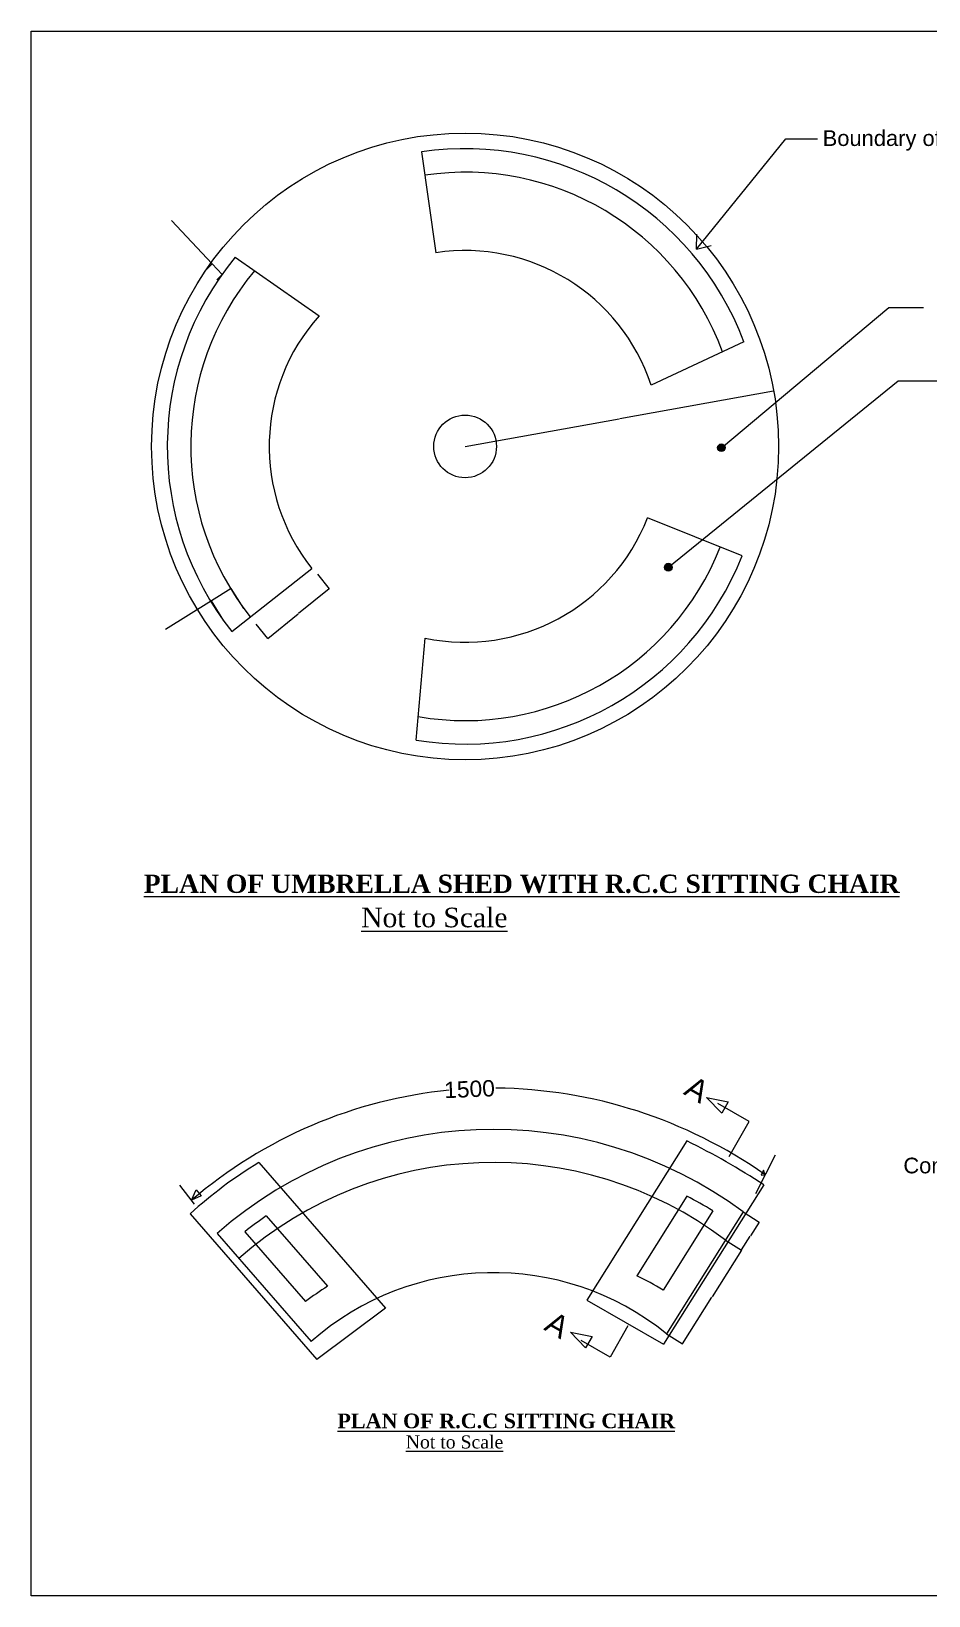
# Model space of a CAD drawing. Header units: inches. Extents: x 89000 to 1304432, y -10828 to 220529.
# Drawn here: x 814033 to 820904, y 74617 to 86599 of the extents above; entities that cross this region are included whole.
import ezdxf

# ---------------------------------------------------------------- set-up
doc = ezdxf.new("R2010")
doc.units = ezdxf.units.IN
doc.header["$LTSCALE"] = 7
doc.header["$MEASUREMENT"] = 0
doc.layers.add('sheet', color=1, linetype='Continuous', lineweight=15)
doc.styles.add('dim', font='isocp.shx')
doc.styles.get("Standard").update_dxf_attribs({"font": 'arial.ttf'})
doc.dimstyles.new('STANDARD$0', dxfattribs={"dimscale": 0, "dimtxt": 8, "dimasz": 8, "dimexe": 4, "dimexo": 0, "dimgap": 2, "dimtad": 1, "dimdec": 0, "dimzin": 0, "dimdsep": 46, "dimtxsty": 'dim', "dimblk": 'DOTSMALL', "dimcen": 1, "dimclrd": 6, "dimclre": 6, "dimclrt": 256, "dimadec": 0, "dimazin": 0, "dimtfac": 1, "dimtdec": 0, "dimtix": 1, "dimtofl": 0, "dimtmove": 1, "dimatfit": 3, "dimldrblk": 'DOTSMALL', "dimfxl": 6, "dimtolj": 1, "dimtzin": 0, "dimarcsym": 0})

# ---------------------------------------------------------------- blocks, each defined once
blk = doc.blocks.new('*D223')
at = {"layer": 'Defpoints', "color": 0, "transparency": 16777216}
for p in [(819717.1494275925, 83841.5778677163), (819717.1494275929, 83841.57786771441), (817354.6075343192, 83419.2085948852)]:
    blk.add_point(p, dxfattribs=at)
at = {"layer": 'sheet', "color": 0, "lineweight": -2, "transparency": 16777216}
for p, q in [((819716.3619136284, 83841.43707795678), (818537.9576843499, 83630.76494603032)), ((819717.1879687887, 83841.36228576854), (819717.2134869326, 83841.2195488606)), ((817355.395048284, 83419.34938464091), (818533.7992775626, 83630.0215165674)), ((817354.6460755153, 83418.99301293744), (817354.6715936592, 83418.85027602947))]:
    blk.add_line(p, q, dxfattribs=at)
at = {"layer": 'sheet', "color": 0, "transparency": 16777216}
for points in [[(819716.3384486688, 83841.56833028418), (819716.385378588, 83841.30582562939), (819717.1494275929, 83841.57786771441)], [(817355.3715833244, 83419.4806369683), (817355.4185132436, 83419.21813231352), (817354.6075343195, 83419.20859488328)]]:
    blk.add_solid(points, dxfattribs=at)
at = {"layer": 'sheet', "color": 0, "lineweight": -3, "transparency": 16777216, "insert": (818535.8784809562, 83630.39323129885), "char_height": 0.35, "attachment_point": 5, "rotation": 10.136111983971148}
blk.add_mtext('\\A1;{\\H4x;1200}', dxfattribs=at)
blk = doc.blocks.new('*D224')
at = {"layer": 'Defpoints', "color": 0, "transparency": 16777216}
for p in [(815411.9924271042, 82236.06220362423), (815507.7908781883, 82082.17148301471), (815660.1250920999, 82177.00099373539)]:
    blk.add_point(p, dxfattribs=at)
at = {"layer": 'sheet', "color": 0, "lineweight": -2, "transparency": 16777216}
for p, q in [((815563.6474832947, 82330.468932143), (815412.671584825, 82236.48498582607)), ((815660.0093554722, 82177.18691316142), (815564.1342751137, 82331.2007311079)), ((815411.9924271042, 82236.06220362423), (815060.8094789399, 82017.44744668447)), ((815507.6751415606, 82082.3574024408), (815411.8000612024, 82236.37122038723))]:
    blk.add_line(p, q, dxfattribs=at)
at = {"layer": 'sheet', "color": 0, "transparency": 16777216}
for points in [[(815563.5770195944, 82330.58212509652), (815563.717946995, 82330.35573918949), (815564.3266410156, 82330.8917143449)], [(815412.6011211247, 82236.59817877959), (815412.7420485254, 82236.37179287255), (815411.9924271042, 82236.06220362423)]]:
    blk.add_solid(points, dxfattribs=at)
at = {"layer": 'sheet', "color": 0, "lineweight": -3, "transparency": 16777216, "insert": (815059.4780680579, 82016.61863062746), "char_height": 0.35, "attachment_point": 5, "rotation": 31.902660268899243}
blk.add_mtext('\\A1;{\\H4x;100}', dxfattribs=at)
blk = doc.blocks.new('*D225')
at = {"layer": 'Defpoints', "color": 0, "transparency": 16777216}
for p in [(815376.1066001969, 84777.71293924894), (815495.5569339407, 84735.79449147708), (815453.0566800581, 84695.84651549062)]:
    blk.add_point(p, dxfattribs=at)
at = {"layer": 'sheet', "color": 0, "lineweight": -2, "transparency": 16777216}
for p, q in [((815418.6068540795, 84817.66091523535), (815105.8562857687, 85150.39313074615)), ((815376.266173896, 84777.86293003062), (815418.8720815976, 84817.91021498188)), ((815495.0090224098, 84736.3774090992), (815419.1547656105, 84817.07799761317)), ((815453.2162537572, 84695.99650627223), (815495.8221614588, 84736.04379122361))]:
    blk.add_line(p, q, dxfattribs=at)
at = {"layer": 'sheet', "color": 0, "transparency": 16777216}
for points in [[(815419.2519185474, 84817.16931620165), (815419.0576126734, 84816.9866790247), (815418.6068540795, 84817.66091523535)], [(815495.1061753468, 84736.46872768766), (815494.9118694728, 84736.28609051072), (815495.5569339407, 84735.79449147708)]]:
    blk.add_solid(points, dxfattribs=at)
at = {"layer": 'sheet', "color": 0, "lineweight": -3, "transparency": 16777216, "insert": (815104.7821680015, 85151.5358739433), "char_height": 0.35, "attachment_point": 5, "rotation": 313.2269107863342}
blk.add_mtext('\\A1;{\\H4x;100}', dxfattribs=at)
blk = doc.blocks.new('*D226')
at = {"layer": 'Defpoints', "color": 0, "transparency": 16777216}
for p in [(816224.5723900289, 82440.69326216262), (816314.5960876403, 82329.28086446435), (815752.5030117426, 82059.25069526327)]:
    blk.add_point(p, dxfattribs=at)
at = {"layer": 'sheet', "color": 0, "lineweight": -2, "transparency": 16777216}
for p, q in [((816224.7100298675, 82440.52292052109), (816314.8248588787, 82328.99773954414)), ((816313.9738350684, 82328.77807053359), (816079.8544189676, 82139.60437034006)), ((815843.1489619259, 81948.34109149576), (816077.2683780267, 82137.51479168917)), ((815752.6406515811, 82059.08035362174), (815842.7554805925, 81947.55517264479))]:
    blk.add_line(p, q, dxfattribs=at)
at = {"layer": 'sheet', "color": 0, "transparency": 16777216}
for points in [[(816313.8900360799, 82328.88177929563), (816314.0576340569, 82328.67436177161), (816314.5960876403, 82329.28086446435)], [(815843.0651629374, 81948.4448002578), (815843.2327609144, 81948.23738273379), (815842.526709354, 81947.838297565)]]:
    blk.add_solid(points, dxfattribs=at)
at = {"layer": 'sheet', "color": 0, "lineweight": -3, "transparency": 16777216, "insert": (816078.5613984971, 82138.55958101462), "char_height": 0.35, "attachment_point": 5, "rotation": 38.93898290759174}
blk.add_mtext('\\A1;{\\H4x;450}', dxfattribs=at)
blk = doc.blocks.new('*D232')
at = {"layer": 'Defpoints', "color": 0, "transparency": 16777216}
for p in [(819347.9455293562, 77340.95878402586), (818897.04441034, 76622.73331293673), (819019.5860458051, 76545.80181609979)]:
    blk.add_point(p, dxfattribs=at)
at = {"layer": 'sheet', "color": 0, "lineweight": -2, "transparency": 16777216}
for p, q in [((819348.1310072957, 77340.8423411902), (819470.7954477892, 77263.83374749869)), ((819470.0618028648, 77263.34974220453), (819245.9204935317, 76906.32246793772)), ((819020.0114077617, 76546.47936108417), (819244.1527170948, 76903.5066353511)), ((818897.2298882795, 76622.61687010108), (819019.894328773, 76545.60827640956))]:
    blk.add_line(p, q, dxfattribs=at)
at = {"layer": 'sheet', "color": 0, "transparency": 16777216}
for points in [[(819469.9488787007, 77263.4206358639), (819470.1747270288, 77263.2788485451), (819470.4871648214, 77264.02728718892)], [(819019.8984835977, 76546.55025474355), (819020.1243319258, 76546.40846742474), (819019.5860458051, 76545.80181609979)]]:
    blk.add_solid(points, dxfattribs=at)
at = {"layer": 'sheet', "color": 0, "lineweight": -3, "transparency": 16777216, "insert": (819245.0366053132, 76904.91455164435), "char_height": 0.35, "attachment_point": 5, "rotation": 57.87944544854348}
blk.add_mtext('\\A1;{\\H4x;450}', dxfattribs=at)
blk = doc.blocks.new('*D233')
at = {"layer": 'Defpoints', "color": 0, "transparency": 16777216}
for p in [(819482.9808592384, 77556.05209235806), (819605.455418515, 77479.24550109322), (819348.049860697, 77340.89328493061)]:
    blk.add_point(p, dxfattribs=at)
at = {"layer": 'sheet', "color": 0, "lineweight": -2, "transparency": 16777216}
for p, q in [((819483.1663936368, 77555.93573950249), (819605.7637953233, 77479.0521109589)), ((819605.0303852527, 77478.56774986605), (819538.8231482473, 77372.99475099164)), ((819348.2353950953, 77340.77693207504), (819470.8327967818, 77263.89330353145)), ((819470.9494532358, 77264.76444489293), (819537.1566902412, 77370.33744376723))]:
    blk.add_line(p, q, dxfattribs=at)
at = {"layer": 'sheet', "color": 0, "transparency": 16777216}
for points in [[(819604.9174267148, 77478.63858874311), (819605.1433437904, 77478.49691098905), (819605.455418515, 77479.24550109322)], [(819470.836494698, 77264.83528377), (819471.0624117737, 77264.69360601594), (819470.5244199736, 77264.08669366577)]]:
    blk.add_solid(points, dxfattribs=at)
at = {"layer": 'sheet', "color": 0, "lineweight": -3, "transparency": 16777216, "insert": (819537.9899192443, 77371.66609737946), "char_height": 0.35, "attachment_point": 5, "rotation": 57.90723685299166}
blk.add_mtext('\\A1;{\\H4x;100}', dxfattribs=at)

msp = doc.modelspace()

# ---------------------------------------------------------------- hatches: boundary and pattern name
at = {"layer": 'sheet', "lineweight": -3}
for points in [[(819287.596312056, 83409.40699719125, 1), (819345.749375107, 83409.40699719125, 1)], [(818940.446089047, 82493.9828842436, 1), (818880.4145739723, 82493.9828842436, 1)]]:
    msp.add_hatch(color=0, dxfattribs=at).paths.add_polyline_path(points)

# ---------------------------------------------------------------- linework, layer by layer
msp.add_lwpolyline([(831304.9444999774, 74616.89060841361), (814033.4499471918, 74616.89060841361), (814033.4499471918, 86598.61941242917), (831304.9444999774, 86598.61941242917)], close=True)
at = {"layer": 'sheet', "color": 0, "lineweight": -3}
for p, q in [((817020.0789528189, 85674.5335444517), (817130.6980466784, 84902.40262850048)), ((815593.9351519233, 84867.80542001943), (816236.1323631963, 84418.71511892299)), ((819489.465375928, 84219.6971932319), (818779.4431609416, 83888.08324457007)), ((819475.0405251828, 82581.25636999379), (818751.0459899751, 82871.52288255165)), ((815568.7031249737, 82001.83587024803), (816182.0785663127, 82483.70027364092)), ((816980.4220751149, 81170.12317144172), (817048.2470788283, 81950.8274211816)), ((819044.7950691897, 77831.1446239457), (819044.0886087609, 77830.01932650502)), ((819482.9808592733, 77556.05209234962), (818897.0444103399, 76622.73331293673))]:
    msp.add_line(p, q, dxfattribs=at)
at = {"layer": 'sheet', "color": 0, "lineweight": -3, "ltscale": 5}
for p, q in [((819052.5880912987, 78099.68717306526), (818287.3485065625, 76880.76236221963)), ((815775.3114181267, 77934.52938756743), (816744.5103271403, 76819.50048249564)), ((819640.6580615168, 77763.29334363784), (818874.0347012696, 76543.47631061776)), ((819052.4993872151, 77676.37686472479), (818669.4634841145, 77066.2516502859)), ((815250.373123623, 77542.52311011613), (816220.2903077248, 76426.66785508255)), ((815832.7602402051, 77525.46330269752), (816301.0759533744, 76986.68271593982)), ((819250.7270450316, 77565.35414580884), (818869.544765458, 76958.18150694901)), ((815668.2040053168, 77404.79678450082), (816133.1777118095, 76869.86105767125)), ((815455.916474326, 77391.47646043706), (816175.5104414467, 76563.60917148832))]:
    msp.add_line(p, q, dxfattribs=at)
at = {"layer": 'sheet', "color": 0, "lineweight": -3}
for points in [[(819125.2216474102, 84930.30761479377), (819810.5829709822, 85775.48720792681), (820052.9028303901, 85775.48720792681)], [(819125.2216474102, 84930.30761479377), (819129.5282490696, 85046.04923846619)], [(819125.2216474102, 84930.30761479377), (819237.1071098403, 84956.73059835122)], [(819316.6728435813, 83409.40699719125), (820597.5230065789, 84482.56573237735), (820864.7861096911, 84482.56573237735)], [(818910.4303315096, 82493.9828842436), (820670.0314733647, 83922.11348187318), (820971.9468578142, 83922.11348187318)], [(819203.5123341861, 78432.87189480104), (819368.8972304892, 78399.14117115363), (819319.0456813554, 78312.33037195541), (819203.5123341861, 78432.87189480104)], [(819375.8251852709, 77981.38792310981), (819529.5863368334, 78249.14546895004), (819288.1868040182, 78387.7703955993)], [(819727.3506139985, 77991.63072607433), (819576.9287164425, 77695.110322149)], [(815282.5824795977, 77616.06710786396), (815169.889462088, 77762.08461469063)], [(819650.9118821527, 77840.95024663093), (819638.7407357902, 77876.55937432894), (819621.7211666859, 77837.69088649563), (819650.9118821527, 77840.95024663093)], [(815260.0486380176, 77645.26443915814), (815296.8591327, 77725.29143142304), (815334.9332830729, 77679.05697217048), (815260.0486380176, 77645.26443915814)], [(818161.3972212584, 76636.61821977142), (818326.7821175626, 76602.88749612402), (818276.9305684275, 76516.07669692603), (818161.3972212584, 76636.61821977142)], [(818601.4999533005, 76682.86881639063), (818464.7438185012, 76444.72357189725), (818244.0566222271, 76571.45433247415)]]:
    msp.add_lwpolyline(points, dxfattribs=at)
at = {"layer": 'sheet', "color": 0, "lineweight": -3, "ltscale": 5}
for points in [[(816744.5103271403, 76819.50048249564), (816220.2903077248, 76426.66785508255)], [(818287.3486000039, 76880.76233154093), (818874.0347012696, 76543.47631061776)]]:
    msp.add_lwpolyline(points, dxfattribs=at)
at = {"layer": 'sheet', "color": 0, "lineweight": -3}
for centre, radius in [((817354.6075343376, 83419.20859490405), 2400), ((817354.6075343376, 83419.20859490405), 240), ((819316.6728435813, 83409.40699719125), 29.07653152548297), ((818910.4303315096, 82493.9828842436), 30.01575753737567)]:
    msp.add_circle(centre, radius, dxfattribs=at)
for centre, radius, start, end in [((817354.607534319, 83419.20859488519), 2280, 20.55409008203395, 98.43707065614664), ((817354.607534319, 83419.20859488519), 2100, 20.16914024598908, 98.46142111472965), ((817354.6075343376, 83419.20859490405), 2280, 140.5540900815951, 218.43707065122), ((817354.607534319, 83419.20859488519), 1500, 18.21496923237177, 98.58479772824018), ((817354.6075343376, 83419.20859490405), 2100, 140.1691402504007, 218.4614211181522), ((817354.6075343376, 83419.20859490405), 1500, 138.2149692273692, 218.584797732685), ((817354.6075343003, 83419.20859490405), 1500, 258.2149692306426, 338.5847977269924), ((817354.6075343003, 83419.20859490405), 2280, 260.5540900849348, 338.4370706522033), ((817354.6075343003, 83419.20859490405), 2100, 260.169140248212, 338.4614211114585), ((817580.1707023669, 74946.55094276811), 3558.935364554603, 95.5892604756427, 130.6861134953587), ((817553.2586300866, 74859.48735021683), 3645.445126263524, 54.8711184159332, 89.4095892400368), ((817571.2781011972, 74982.06071175868), 3206.249999999999, 53.39873672314305, 131.2817172923966), ((817571.2781011972, 74982.06071175868), 2953.125, 53.01378688610682, 131.3060677567182), ((817571.2781011972, 74982.06071175868), 2109.375, 51.05961587183319, 131.4294443678168), ((817571.2781011972, 74982.06071175868), 2373.167266753186, 131.3814448957069, 131.4294443678168), ((817571.2781011972, 74982.06071175868), 2351.500392674137, 131.3849814324136, 131.4294443678168)]:
    msp.add_arc(centre, radius, start, end, dxfattribs=at)
at = {"layer": 'sheet', "color": 0, "lineweight": -3, "ltscale": 5}
for centre, radius, start, end in [((816691.9706539016, 73290.73518356727), 5357.101261227249, 56.60376200863561, 63.85451067460782), ((817571.2781011962, 74982.06071176007), 3455.802020995647, 121.3118657925893, 132.1904130808385), ((817653.2882295339, 74945.65221882332), 3068.329994561327, 58.62604477860181, 62.86960021141516), ((817571.2781011972, 74982.06071175868), 3080.802020997595, 124.3541755604719, 128.1498526301091), ((817653.2882295339, 74945.65221882332), 2351.500392674137, 58.85365692701944, 64.39661064876242), ((817571.2781011972, 74982.06071175868), 2373.167266753186, 122.3598489592807, 127.2996526060285)]:
    msp.add_arc(centre, radius, start, end, dxfattribs=at)
at = {"layer": 'sheet', "color": 0, "lineweight": -3}
msp.add_solid([(819464.2838675594, 77953.6152547556), (819463.6789700344, 77952.66671694187), (819466.8270322381, 77951.32629327383)], dxfattribs=at)

# ---------------------------------------------------------------- texts
at = {"layer": 'sheet', "color": 0, "lineweight": -3, "char_height": 120, "attachment_point": 1}
for s, insert in [('Boundary of Umbrella Shed ', (820091.9753083765, 85840.26577436016)), ('Compacted Sand Filling', (820709.5497446582, 77971.838279041))]:
    msp.add_mtext(s, dxfattribs=dict(at, insert=insert))
at = {"layer": 'sheet', "color": 0, "lineweight": -3, "attachment_point": 1}
for s, insert, char_height, width in [('{\\fTahoma|b0|i0|c0|p34;\\P\\fTimes New Roman|b1|i0|c0|p18;\\H1.25x;\\LPLAN OF UMBRELLA SHED WITH R.C.C SITTING CHAIR }', (814894.430757459, 80326.31305366475), 112, 569466.8486718752), ('{\\fTahoma|b0|i0|c0|p34;\\P\\fTimes New Roman|b0|i0|c0|p18;\\H0.5183x;      \\H1.25x;\\L Not to Scale}', (816230.3965042548, 80272.30980861443), 231.5167312499999, 854200.2730078128), ('{\\fTimes New Roman|b1|i0|c0|p18;\\LPLAN OF R.C.C SITTING CHAIR}', (816376.5660457993, 76011.75412848638), 112, 569466.8486718752), ('{\\fTahoma|b0|i0|c0|p34;\\P\\fTimes New Roman|b0|i0|c0|p18;\\H0.4319x;               \\LNot to Scale}', (816333.6679786148, 76230.56244201306), 231.5167312499999, 854200.2730078128)]:
    msp.add_mtext(s, dxfattribs=dict(at, insert=insert, char_height=char_height, width=width))
at = {"layer": 'sheet', "color": 0, "lineweight": -3, "insert": (817388.2001831378, 78496.44959295169), "char_height": 125, "attachment_point": 5, "rotation": 2.3402270084309893}
msp.add_mtext('\\A1;1500', dxfattribs=at)
at = {"layer": 'sheet', "color": 0, "lineweight": -3, "char_height": 168.75, "width": 123.0160377735956, "attachment_point": 1, "rotation": 330.1331808955156}
for insert in [(819103.3569801761, 78607.64740998927), (818034.4317986941, 76803.55768267531)]:
    msp.add_mtext('\\pi-0.2,l0.3,t0.3;A', dxfattribs=dict(at, insert=insert))

# ---------------------------------------------------------------- dimensions: what is measured, and where the dimension line sits
at = {"layer": 'sheet', "color": 0, "lineweight": -3}
for base, p1, p2, angle, picture, middle in [((815495.5569339407, 84735.79449147708), (815376.1066001969, 84777.71293924889), (815453.0566800581, 84695.84651549067), 313.2269107863342, '*D225', (815104.7821680015, 85151.5358739433)), ((815411.9924271042, 82236.06220362423), (815660.1250920998, 82177.00099373539), (815507.7908781883, 82082.17148301471), 211.9026602688992, '*D224', (815059.4780680579, 82016.61863062746))]:
    dim = msp.add_linear_dim(base=base, p1=p1, p2=p2, angle=angle, text='{\\H4x;100}', dimstyle='STANDARD$0', override={"dimscale": 1, "dimtxt": 0.35, "dimasz": 0.8, "dimexe": 0.3640000000000002, "dimexo": 0.2190000000000001, "dimgap": 0.09, "dimtad": 0, "dimlfac": 1000, "dimtxsty": 'Standard', "dimcen": 0.09, "dimclrd": 0, "dimclre": 0, "dimclrt": 0, "dimtix": 0, "dimtmove": 0, "dimfxl": 0.12}, dxfattribs=at)
    dim.commit()
    dim.dimension.update_dxf_attribs({"geometry": picture, "text_midpoint": middle, "dimtype": 161})
for p1, p2, distance, text, override, picture, middle in [((817354.607534319, 83419.20859488519), (819717.1494275925, 83841.57786771632), -1.9380240700963815e-09, '{\\H4x;1200}', {"dimscale": 1, "dimtxt": 0.35, "dimasz": 0.8, "dimexe": 0.3640000000000002, "dimexo": 0.2190000000000001, "dimgap": 0.09, "dimtad": 0, "dimlfac": 1000, "dimlunit": 2, "dimtxsty": 'Standard', "dimcen": 0.09, "dimclrd": 0, "dimclre": 0, "dimclrt": 0, "dimtix": 0, "dimtmove": 0, "dimfxl": 0.12}, '*D223', (818535.8784809562, 83630.39323129885)), ((815752.5030117426, 82059.25069526327), (816224.572390029, 82440.69326216262), -143.23752473596556, '{\\H4x;450}', {"dimscale": 1, "dimtxt": 0.35, "dimasz": 0.8, "dimexe": 0.3640000000000002, "dimexo": 0.2190000000000001, "dimgap": 0.09, "dimtad": 0, "dimlfac": 1000, "dimtxsty": 'Standard', "dimcen": 0.09, "dimclrd": 0, "dimclre": 0, "dimclrt": 0, "dimtix": 0, "dimtmove": 0, "dimfxl": 0.12}, '*D226', (816078.5613984971, 82138.55958101462)), ((819348.049860697, 77340.89328493061), (819482.9808592384, 77556.052092358), -144.5657986237163, '{\\H4x;100}', {"dimscale": 1, "dimtxt": 0.35, "dimasz": 0.8, "dimexe": 0.3640000000000002, "dimexo": 0.2190000000000001, "dimgap": 0.09, "dimtad": 0, "dimlfac": 1000, "dimtxsty": 'Standard', "dimcen": 0.09, "dimclrd": 0, "dimclre": 0, "dimclrt": 0, "dimtix": 0, "dimtmove": 0, "dimfxl": 0.12}, '*D233', (819537.9899192443, 77371.66609737946)), ((819347.9455293561, 77340.95878402586), (818897.0444103399, 76622.73331293673), 144.68900313453346, '{\\H4x;450}', {"dimscale": 1, "dimtxt": 0.35, "dimasz": 0.8, "dimexe": 0.3640000000000002, "dimexo": 0.2190000000000001, "dimgap": 0.09, "dimtad": 0, "dimlfac": 1000, "dimtxsty": 'Standard', "dimcen": 0.09, "dimclrd": 0, "dimclre": 0, "dimclrt": 0, "dimtix": 0, "dimtmove": 0, "dimfxl": 0.12}, '*D232', (819245.0366053132, 76904.91455164435))]:
    dim = msp.add_aligned_dim(p1=p1, p2=p2, distance=distance, text=text, dimstyle='STANDARD$0', override=override, dxfattribs=at)
    dim.commit()
    dim.dimension.update_dxf_attribs({"geometry": picture, "text_midpoint": middle})

doc.saveas('drawing.dxf')
